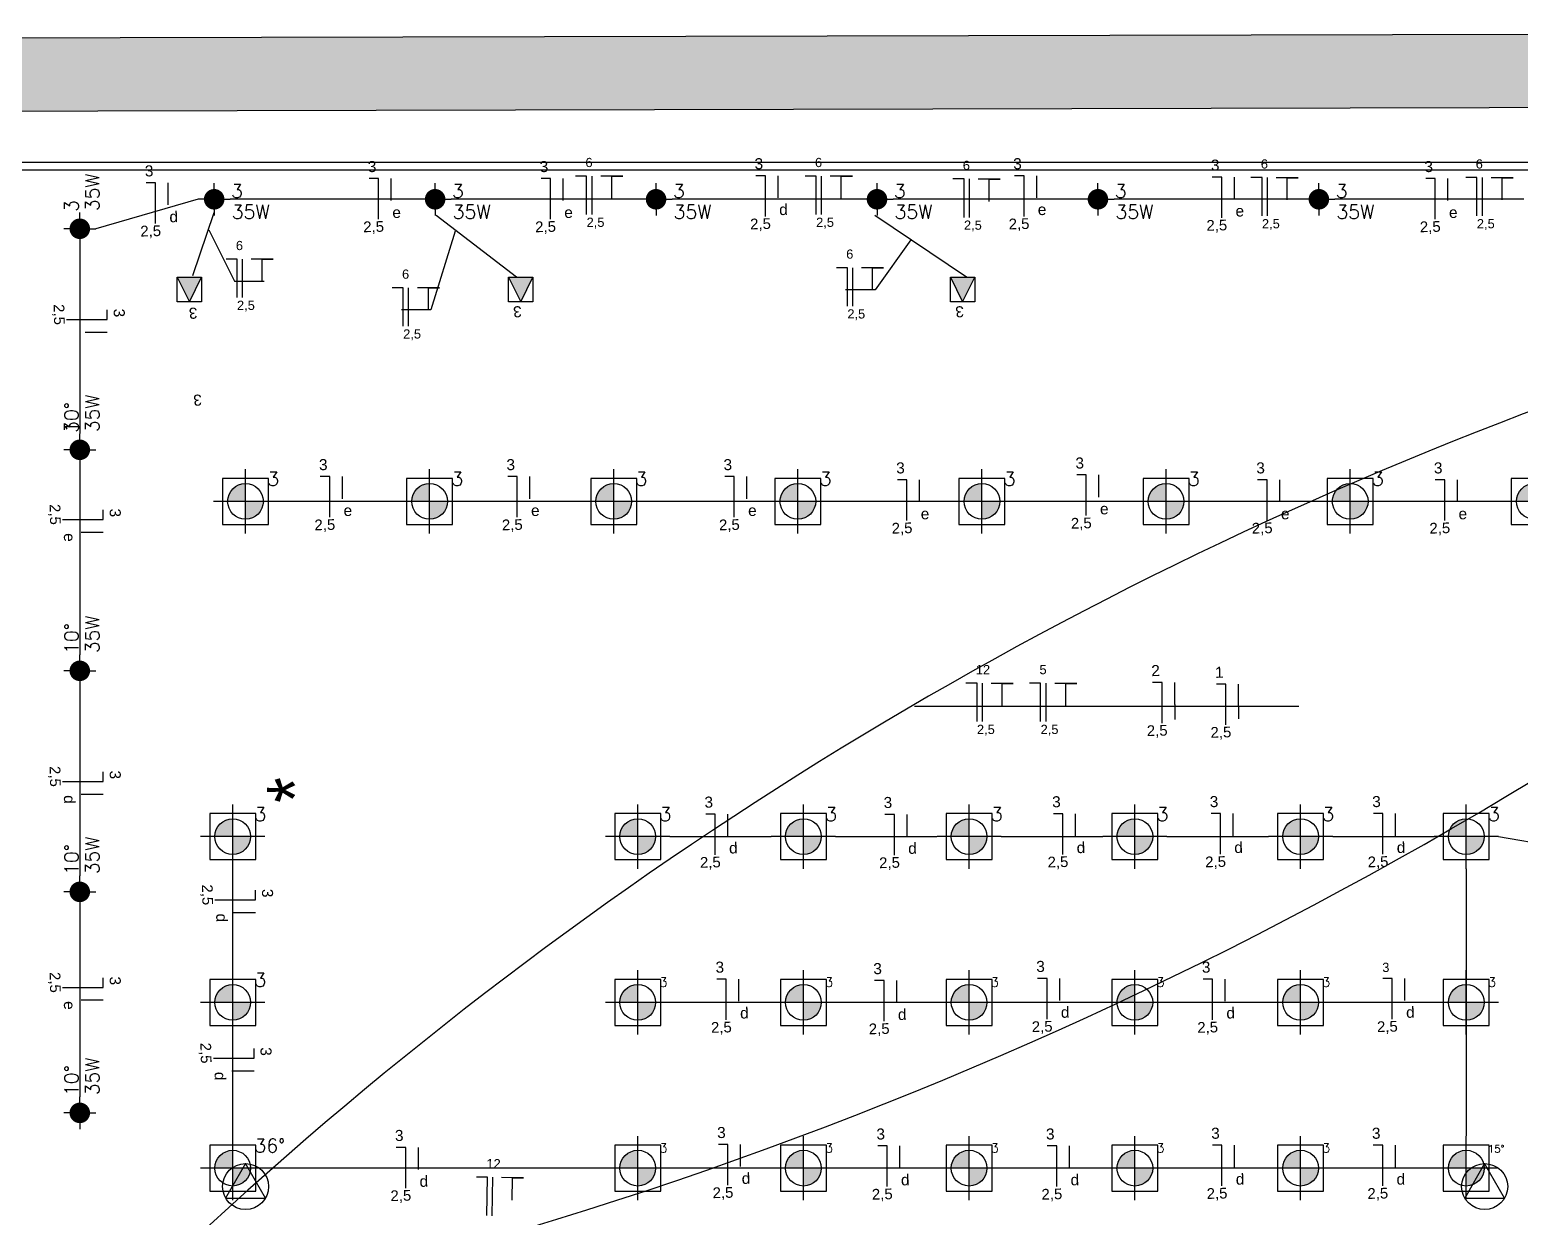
# Model space of a CAD drawing. Header units: millimetres. Extents: x 12202 to 16925, y 12031 to 14989.
# Drawn here: x 15401.4 to 15806.1, y 12274.4 to 12596.7 of the extents above; entities that cross this region are included whole.
import ezdxf
from ezdxf import colors
from ezdxf.entities.mleader import LeaderData, LeaderLine
from ezdxf.enums import TextEntityAlignment as Align
from ezdxf.math import Vec2, Vec3

# ---------------------------------------------------------------- set-up
doc = ezdxf.new("R2010")
doc.units = ezdxf.units.MM
doc.linetypes.add('HIDDEN', pattern=[9.525, 6.35, -3.175])
for name, color, linetype in [('ALVEN_M', 140, 'Continuous'), ('DIVIS_M', 3, 'Continuous'), ('Eletroduto 2', 174, 'Continuous'), ('Eletroduto 4', 10, 'Continuous'), ('Eletrodutos', 210, 'Continuous'), ('Fases', 7, 'Continuous'), ('LUMINARIA_TETO', 10, 'Continuous'), ('MOVEL_M', 42, 'Continuous'), ('TEXTO_CIRCUITO', 7, 'Continuous'), ('TOMADA', 10, 'Continuous')]:
    doc.layers.add(name, color=color, linetype=linetype)
doc.layers.get('MOVEL_M').off()
doc.styles.add('ARIAL', font='arial.ttf')
doc.styles.add('ROMANS', font='ROMANS.SHX', dxfattribs={"height": 1.5})
doc.styles.get("Standard").update_dxf_attribs({"font": 'arial.ttf', "height": 1})
doc.styles.add('Z_AUX1', font='romans.shx', dxfattribs={"width": 0.85, "height": 0.15})
doc.styles.add('Z_AUX50', font='romans.shx', dxfattribs={"width": 0.85, "height": 7.5})

# ---------------------------------------------------------------- blocks, each defined once
blk = doc.blocks.new('PE_FORÇA NO TETO')
blk.add_hatch(color=256).paths.add_polyline_path([(0.133, -0.133), (0, 0.133), (-0.133, -0.133)])
for p, q in [((-0.133, -0.133), (0, 0.133)), ((0, 0.133), (0.133, -0.133))]:
    blk.add_line(p, q)
at = {"color": 0}
blk.add_lwpolyline([(-0.133, -0.133), (0.133, -0.133), (0.133, 0.133), (-0.133, 0.133)], close=True, dxfattribs=at)
blk = doc.blocks.new('*U26')
for points in [[(150, 22.5), (0, 22.5)], [(0, -1.5), (0.75, -1.5), (0.75, 1.5), (0, 1.5)], [(150, -1.5), (149.25, -1.5), (149.25, 1.5), (150, 1.5)], [(0, -22.5), (150, -22.5)]]:
    blk.add_lwpolyline(points)
at = {"linetype": 'HIDDEN'}
blk.add_lwpolyline([(0.75, 1.5), (149.25, 1.5), (149.25, -1.5), (0.75, -1.5)], close=True, dxfattribs=at)
at = {"layer": 'TOMADA', "xscale": 25, "yscale": 25, "zscale": 25}
blk.add_blockref('PE_FORÇA NO TETO', (0, 0), dxfattribs=at)
blk = doc.blocks.new('*U28')
for points in [[(90, 22.5), (0, 22.5)], [(0, -1.5), (0.75, -1.5), (0.75, 1.5), (0, 1.5)], [(90, -1.5), (89.25, -1.5), (89.25, 1.5), (90, 1.5)], [(0, -22.5), (90, -22.5)]]:
    blk.add_lwpolyline(points)
at = {"linetype": 'HIDDEN'}
blk.add_lwpolyline([(0.75, 1.5), (89.25, 1.5), (89.25, -1.5), (0.75, -1.5)], close=True, dxfattribs=at)
at = {"layer": 'TOMADA', "xscale": 25, "yscale": 25, "zscale": 25}
blk.add_blockref('PE_FORÇA NO TETO', (0, 0), dxfattribs=at)
blk = doc.blocks.new('*U29')
at = {"linetype": 'HIDDEN'}
for p, q in [((-0.75, 1.5), (-21.75, 22.5)), ((-21.75, -22.5), (-0.75, -1.5))]:
    blk.add_line(p, q, dxfattribs=at)
for points in [[(120, 22.5), (-21.75, 22.5), (-21.75, -22.5), (120, -22.5)], [(120, -1.5), (119.25, -1.5), (119.25, 1.5), (120, 1.5)]]:
    blk.add_lwpolyline(points)
blk.add_lwpolyline([(-0.75, -1.5), (0.75, -1.5), (0.75, 1.5), (-0.75, 1.5)], close=True)
blk.add_lwpolyline([(0.75, 1.5), (119.25, 1.5), (119.25, -1.5), (0.75, -1.5)], close=True, dxfattribs=at)
at = {"layer": 'TOMADA', "xscale": 25, "yscale": 25, "zscale": 25}
blk.add_blockref('PE_FORÇA NO TETO', (0, 0), dxfattribs=at)
blk = doc.blocks.new('*U32')
for points in [[(120, 22.5), (0, 22.5)], [(0, -1.5), (0.75, -1.5), (0.75, 1.5), (0, 1.5)], [(120, -1.5), (119.25, -1.5), (119.25, 1.5), (120, 1.5)], [(0, -22.5), (120, -22.5)]]:
    blk.add_lwpolyline(points)
at = {"linetype": 'HIDDEN'}
blk.add_lwpolyline([(0.75, 1.5), (119.25, 1.5), (119.25, -1.5), (0.75, -1.5)], close=True, dxfattribs=at)
at = {"layer": 'TOMADA', "xscale": 25, "yscale": 25, "zscale": 25}
blk.add_blockref('PE_FORÇA NO TETO', (0, 0), dxfattribs=at)
blk = doc.blocks.new('PE_TOMADA PISO')
blk.add_lwpolyline([(0, 0.25), (-0.217, -0.125), (0.217, -0.125)], close=True)
blk.add_circle((0, 0), 0.25)
at = {"style": 'Z_AUX1', "width": 0.85}
blk.add_attdef('TIPO', text='', height=0.15, dxfattribs=at).set_placement((0, 0), align=Align.MIDDLE_CENTER)
blk = doc.blocks.new('mini-dicroica')
at = {"color": 0}
for q in [(0, 0.175), (-0.175, 0), (0, -0.175), (0.175, 0)]:
    blk.add_line((0, 0), q, dxfattribs=at)
at = {"color": 0, "const_width": 0.111}
blk.add_lwpolyline([(-0.056, 0, 1), (0.056, 0, 1)], format="xyb", close=True, dxfattribs=at)
at = {"color": 2, "style": 'ROMANS'}
for tag, p in [('GRAU', (0.184, -0.164)), ('POTENCIA', (0.19, -0.434))]:
    blk.add_attdef(tag, p, '', height=0.15, dxfattribs=at)
blk = doc.blocks.new('l-dicro-exn')
h = blk.add_hatch(color=0)
h.paths.add_polyline_path([(0, 0.194, 0.414214), (-0.194, 0), (0, 0)])
h.paths.add_polyline_path([(0.194, 0), (0, 0), (0, -0.194, 0.414214)])
at = {"color": 0}
for p, q in [((0, 0), (0, 0.349)), ((0, 0), (-0.349, 0)), ((0.349, 0), (0, 0)), ((0, -0.349), (0, 0))]:
    blk.add_line(p, q, dxfattribs=at)
blk.add_lwpolyline([(-0.25, -0.25), (0.25, -0.25), (0.25, 0.25), (-0.25, 0.25)], close=True, dxfattribs=at)
blk.add_circle((0, 0), 0.194, dxfattribs=at)
at = {"color": 0, "style": 'ROMANS'}
blk.add_attdef('EX?', (0.237, 0.169), '', height=0.15, dxfattribs=at)
blk = doc.blocks.new('_None')

msp = doc.modelspace()

# ---------------------------------------------------------------- hatches: boundary and pattern name
at = {"layer": 'ALVEN_M'}
h = msp.add_hatch(color=253, dxfattribs=at)
h.dxf.hatch_style = 1
h.paths.add_polyline_path([(15923.97, 12071.73), (15923.97, 12091.73), (16288.97, 12091.73), (16288.97, 12576.73), (15041.97, 12573.73), (15041.97, 12593.73), (16308.96, 12596.73), (16308.97, 12071.73)])
h.paths.add_polyline_path([(15123.97, 12071.73), (15123.97, 12091.73), (15873.97, 12091.73), (15873.97, 12071.73)], flags=17)
h.paths.add_polyline_path([(15041.97, 12071.73), (15041.97, 12091.73), (15073.97, 12091.73), (15073.97, 12071.73)], flags=17)

# ---------------------------------------------------------------- linework, layer by layer
msp.add_lwpolyline([(15923.97, 12071.73), (15923.97, 12091.73), (16288.97, 12091.73), (16288.97, 12576.73), (15041.97, 12573.73), (15041.97, 12593.73), (16308.97, 12596.73), (16308.97, 12071.73)], close=True, dxfattribs=at)
at = {"layer": 'DIVIS_M'}
msp.add_lwpolyline([(15041.97, 12558.73), (15902.97, 12558.73), (15902.97, 12560.73), (15043.97, 12560.73), (15041.97, 12558.73)], dxfattribs=at)
at = {"layer": 'Eletroduto 2', "ltscale": 10}
for p, q in [((15496.11, 12556.36), (15493.53, 12556.36)), ((15496.11, 12545.32), (15496.11, 12556.36)), ((15499.54, 12550.36), (15499.54, 12556.36)), ((15542.8, 12556.36), (15540.22, 12556.36)), ((15542.8, 12545.32), (15542.8, 12556.36)), ((15546.24, 12550.36), (15546.24, 12556.36)), ((15601.16, 12557.14), (15598.59, 12557.14)), ((15601.16, 12546.1), (15601.16, 12557.14)), ((15604.6, 12551.14), (15604.6, 12557.14)), ((15671.39, 12557.14), (15668.82, 12557.14)), ((15671.39, 12546.1), (15671.39, 12557.14)), ((15674.83, 12551.14), (15674.83, 12557.14)), ((15725.09, 12556.75), (15722.51, 12556.75)), ((15725.09, 12545.71), (15725.09, 12556.75)), ((15728.52, 12550.75), (15728.52, 12556.75)), ((15783.06, 12556.36), (15780.48, 12556.36)), ((15783.06, 12545.32), (15783.06, 12556.36)), ((15786.49, 12550.36), (15786.49, 12556.36)), ((15435.57, 12555.2), (15432.99, 12555.2)), ((15435.57, 12544.16), (15435.57, 12555.2)), ((15439, 12549.19), (15439, 12555.2)), ((15422.44, 12518.11), (15422.44, 12520.68)), ((15411.4, 12518.11), (15422.44, 12518.11)), ((15416.44, 12514.67), (15422.44, 12514.67)), ((15421.35, 12463.84), (15421.35, 12466.41)), ((15410.31, 12463.84), (15421.35, 12463.84)), ((15415.35, 12460.4), (15421.35, 12460.4)), ((15421.35, 12392.72), (15421.35, 12395.3)), ((15410.31, 12392.72), (15421.35, 12392.72)), ((15415.35, 12389.29), (15421.35, 12389.29)), ((15587.55, 12383.85), (15584.97, 12383.85)), ((15587.55, 12372.81), (15587.55, 12383.85)), ((15590.98, 12377.84), (15590.98, 12383.85)), ((15636.2, 12383.74), (15633.63, 12383.74)), ((15636.2, 12372.7), (15636.2, 12383.74)), ((15639.64, 12377.74), (15639.64, 12383.74)), ((15681.96, 12383.94), (15679.38, 12383.94)), ((15681.96, 12372.9), (15681.96, 12383.94)), ((15685.4, 12377.94), (15685.4, 12383.94)), ((15724.76, 12383.98), (15722.18, 12383.98)), ((15724.76, 12372.94), (15724.76, 12383.98)), ((15728.19, 12377.98), (15728.19, 12383.98)), ((15768.88, 12383.98), (15766.31, 12383.98)), ((15768.88, 12372.94), (15768.88, 12383.98)), ((15772.32, 12377.98), (15772.32, 12383.98)), ((15462.71, 12360.59), (15462.71, 12363.17)), ((15451.67, 12360.59), (15462.71, 12360.59)), ((15456.71, 12357.16), (15462.71, 12357.16)), ((15410.31, 12336.81), (15421.35, 12336.81)), ((15421.35, 12336.81), (15421.35, 12339.39)), ((15590.55, 12339.04), (15587.97, 12339.04)), ((15590.55, 12328), (15590.55, 12339.04)), ((15593.98, 12333.04), (15593.98, 12339.04)), ((15633.4, 12338.64), (15630.82, 12338.64)), ((15633.4, 12327.6), (15633.4, 12338.64)), ((15636.83, 12332.64), (15636.83, 12338.64)), ((15677.66, 12339.24), (15675.08, 12339.24)), ((15677.66, 12328.2), (15677.66, 12339.24)), ((15681.09, 12333.24), (15681.09, 12339.24)), ((15722.61, 12339.04), (15720.04, 12339.04)), ((15722.61, 12328), (15722.61, 12339.04)), ((15726.05, 12333.04), (15726.05, 12339.04)), ((15771.41, 12339.24), (15768.84, 12339.24)), ((15771.41, 12328.2), (15771.41, 12339.24)), ((15774.85, 12333.24), (15774.85, 12339.24)), ((15415.35, 12333.38), (15421.35, 12333.38)), ((15451.26, 12317.62), (15462.29, 12317.62)), ((15462.29, 12317.62), (15462.29, 12320.2)), ((15456.29, 12314.19), (15462.29, 12314.19)), ((15503.5, 12293.35), (15500.92, 12293.35)), ((15503.5, 12282.31), (15503.5, 12293.35)), ((15506.93, 12287.35), (15506.93, 12293.35)), ((15590.99, 12294.15), (15588.41, 12294.15)), ((15590.99, 12283.11), (15590.99, 12294.15)), ((15594.42, 12288.15), (15594.42, 12294.15)), ((15634.24, 12293.75), (15631.67, 12293.75)), ((15634.24, 12282.71), (15634.24, 12293.75)), ((15637.68, 12287.75), (15637.68, 12293.75)), ((15680.3, 12293.75), (15677.72, 12293.75)), ((15680.3, 12282.71), (15680.3, 12293.75)), ((15683.73, 12287.75), (15683.73, 12293.75)), ((15725.15, 12293.95), (15722.58, 12293.95)), ((15725.15, 12282.91), (15725.15, 12293.95)), ((15728.59, 12287.95), (15728.59, 12293.95)), ((15768.81, 12293.95), (15766.23, 12293.95)), ((15768.81, 12282.91), (15768.81, 12293.95)), ((15772.24, 12287.95), (15772.24, 12293.95))]:
    msp.add_line(p, q, dxfattribs=at)
at = {"layer": 'Eletroduto 2'}
msp.add_arc((16198.12, 11459.58), 1104.45, 89.17755, 135.16049, dxfattribs=at)
at = {"layer": 'Eletroduto 2', "ltscale": 3}
msp.add_arc((15198.63, 13397.88), 1176.04, 280.81735, 307.58689, dxfattribs=at)
at = {"layer": 'Eletroduto 4', "ltscale": 10}
for p, q in [((15445.65, 12530.02), (15451.49, 12547.12)), ((15533.58, 12529.63), (15511.79, 12546.34)), ((15655.75, 12529.63), (15630.85, 12546.34))]:
    msp.add_line(p, q, dxfattribs=at)
at = {"layer": 'Eletrodutos'}
for p, q in [((15447.09, 12550.73), (15419.34, 12542.73)), ((15507.09, 12550.73), (15455.84, 12550.73)), ((15567.09, 12550.73), (15515.84, 12550.73)), ((15627.09, 12550.73), (15575.84, 12550.73)), ((15687.09, 12550.73), (15635.84, 12550.73)), ((15747.09, 12550.73), (15695.84, 12550.73)), ((15807.09, 12550.73), (15755.84, 12550.73)), ((15414.97, 12538.36), (15414.97, 12487.11)), ((15414.97, 12478.36), (15414.97, 12427.11)), ((15501.24, 12468.73), (15468.7, 12468.73)), ((15551.24, 12468.73), (15518.7, 12468.73)), ((15601.24, 12468.73), (15568.7, 12468.73)), ((15651.24, 12468.73), (15618.7, 12468.73)), ((15701.24, 12468.73), (15668.7, 12468.73)), ((15751.24, 12468.73), (15718.7, 12468.73)), ((15801.24, 12468.73), (15768.7, 12468.73)), ((15414.97, 12418.36), (15414.97, 12367.11)), ((15575.22, 12377.73), (15602.76, 12377.73)), ((15620.22, 12377.73), (15647.76, 12377.73)), ((15665.22, 12377.73), (15692.76, 12377.73)), ((15710.22, 12377.73), (15737.76, 12377.73)), ((15755.22, 12377.73), (15782.76, 12377.73)), ((15800.22, 12377.73), (15890.59, 12362.23)), ((15456.49, 12341.46), (15456.49, 12369)), ((15791.49, 12369), (15791.49, 12327.88)), ((15414.97, 12358.36), (15414.97, 12307.11)), ((15602.76, 12332.73), (15575.22, 12332.73)), ((15647.76, 12332.73), (15616.34, 12332.73)), ((15692.76, 12332.73), (15665.22, 12332.73)), ((15737.76, 12332.73), (15710.22, 12332.73)), ((15782.76, 12332.73), (15755.22, 12332.73)), ((15791.49, 12327.88), (15791.49, 12296.46)), ((15456.49, 12296.46), (15456.49, 12324)), ((15557.76, 12287.73), (15463.74, 12287.73)), ((15602.76, 12287.73), (15575.22, 12287.73)), ((15647.76, 12287.73), (15620.22, 12287.73)), ((15692.76, 12287.73), (15665.22, 12287.73)), ((15737.76, 12287.73), (15710.22, 12287.73)), ((15782.76, 12287.73), (15755.22, 12287.73))]:
    msp.add_line(p, q, dxfattribs=at)
at = {"layer": 'Fases', "ltscale": 10}
for p, q in [((15552.61, 12557.02), (15549.61, 12557.02)), ((15552.61, 12546.61), (15552.61, 12557.02)), ((15554.08, 12546.61), (15554.08, 12557.02)), ((15559.45, 12556.98), (15556.45, 12556.98)), ((15559.45, 12550.93), (15559.45, 12556.98)), ((15559.45, 12556.98), (15562.45, 12556.98)), ((15562.45, 12556.98), (15559.45, 12556.98)), ((15614.94, 12557.02), (15611.94, 12557.02)), ((15614.94, 12546.61), (15614.94, 12557.02)), ((15616.41, 12546.61), (15616.41, 12557.02)), ((15621.78, 12556.98), (15618.78, 12556.98)), ((15621.78, 12550.93), (15621.78, 12556.98)), ((15621.78, 12556.98), (15624.78, 12556.98)), ((15624.78, 12556.98), (15621.78, 12556.98)), ((15655.1, 12556.25), (15652.1, 12556.25)), ((15655.1, 12545.83), (15655.1, 12556.25)), ((15656.56, 12545.83), (15656.56, 12556.25)), ((15661.94, 12556.21), (15658.94, 12556.21)), ((15661.94, 12550.15), (15661.94, 12556.21)), ((15661.94, 12556.21), (15664.94, 12556.21)), ((15664.94, 12556.21), (15661.94, 12556.21)), ((15736.03, 12556.64), (15733.03, 12556.64)), ((15736.03, 12546.22), (15736.03, 12556.64)), ((15737.49, 12546.22), (15737.49, 12556.64)), ((15742.87, 12556.59), (15739.87, 12556.59)), ((15742.87, 12550.54), (15742.87, 12556.59)), ((15742.87, 12556.59), (15745.87, 12556.59)), ((15745.87, 12556.59), (15742.87, 12556.59)), ((15794.39, 12556.64), (15791.39, 12556.64)), ((15794.39, 12546.22), (15794.39, 12556.64)), ((15795.86, 12546.22), (15795.86, 12556.64)), ((15801.23, 12556.59), (15798.23, 12556.59)), ((15801.23, 12550.54), (15801.23, 12556.59)), ((15801.23, 12556.59), (15804.23, 12556.59)), ((15804.23, 12556.59), (15801.23, 12556.59)), ((15457.68, 12534.49), (15454.68, 12534.49)), ((15457.68, 12524.07), (15457.68, 12534.49)), ((15459.14, 12524.07), (15459.14, 12534.49)), ((15464.51, 12534.45), (15461.51, 12534.45)), ((15464.51, 12528.39), (15464.51, 12534.45)), ((15464.51, 12534.45), (15467.51, 12534.45)), ((15467.51, 12534.45), (15464.51, 12534.45)), ((15623.43, 12532.16), (15620.43, 12532.16)), ((15623.43, 12521.74), (15623.43, 12532.16)), ((15624.89, 12521.74), (15624.89, 12532.16)), ((15630.26, 12532.12), (15627.26, 12532.12)), ((15630.26, 12526.06), (15630.26, 12532.12)), ((15630.26, 12532.12), (15633.26, 12532.12)), ((15633.26, 12532.12), (15630.26, 12532.12)), ((15502.81, 12526.72), (15499.81, 12526.72)), ((15502.81, 12516.3), (15502.81, 12526.72)), ((15504.28, 12516.3), (15504.28, 12526.72)), ((15509.65, 12526.68), (15506.65, 12526.68)), ((15509.65, 12520.62), (15509.65, 12526.68)), ((15509.65, 12526.68), (15512.65, 12526.68)), ((15512.65, 12526.68), (15509.65, 12526.68)), ((15482.86, 12475.45), (15480.29, 12475.45)), ((15482.86, 12464.41), (15482.86, 12475.45)), ((15486.3, 12469.45), (15486.3, 12475.45)), ((15533.77, 12475.45), (15531.2, 12475.45)), ((15533.77, 12464.41), (15533.77, 12475.45)), ((15537.21, 12469.45), (15537.21, 12475.45)), ((15592.72, 12475.45), (15590.15, 12475.45)), ((15592.72, 12464.41), (15592.72, 12475.45)), ((15596.16, 12469.45), (15596.16, 12475.45)), ((15639.61, 12474.56), (15637.04, 12474.56)), ((15639.61, 12463.52), (15639.61, 12474.56)), ((15643.05, 12468.56), (15643.05, 12474.56)), ((15688.29, 12475.9), (15685.72, 12475.9)), ((15688.29, 12464.86), (15688.29, 12475.9)), ((15691.73, 12469.89), (15691.73, 12475.9)), ((15737.42, 12474.56), (15734.84, 12474.56)), ((15737.42, 12463.52), (15737.42, 12474.56)), ((15740.85, 12468.56), (15740.85, 12474.56)), ((15785.65, 12474.56), (15783.07, 12474.56)), ((15785.65, 12463.52), (15785.65, 12474.56)), ((15789.08, 12468.56), (15789.08, 12474.56)), ((15658.63, 12419.37), (15655.63, 12419.37)), ((15658.63, 12408.95), (15658.63, 12419.37)), ((15660.09, 12408.95), (15660.09, 12419.37)), ((15665.46, 12419.32), (15662.46, 12419.32)), ((15665.46, 12413.27), (15665.46, 12419.32)), ((15665.46, 12419.32), (15668.46, 12419.32)), ((15668.46, 12419.32), (15665.46, 12419.32)), ((15675.91, 12419.37), (15672.91, 12419.37)), ((15675.91, 12408.95), (15675.91, 12419.37)), ((15677.38, 12408.95), (15677.38, 12419.37)), ((15682.75, 12419.32), (15679.75, 12419.32)), ((15682.75, 12413.27), (15682.75, 12419.32)), ((15682.75, 12419.32), (15685.75, 12419.32)), ((15685.75, 12419.32), (15682.75, 12419.32)), ((15708.9, 12419.6), (15706.32, 12419.6)), ((15708.9, 12408.56), (15708.9, 12419.6)), ((15712.33, 12413.59), (15712.33, 12419.6)), ((15726.2, 12419.14), (15723.63, 12419.14)), ((15726.2, 12408.1), (15726.2, 12419.14)), ((15729.64, 12413.13), (15729.64, 12419.14)), ((15525.67, 12285.27), (15522.67, 12285.32)), ((15525.51, 12274.85), (15525.67, 12285.27)), ((15526.97, 12274.83), (15527.13, 12285.25)), ((15532.5, 12285.12), (15529.5, 12285.17)), ((15532.41, 12279.07), (15532.5, 12285.12)), ((15532.5, 12285.12), (15535.5, 12285.08)), ((15535.5, 12285.08), (15532.5, 12285.12))]:
    msp.add_line(p, q, dxfattribs=at)
at = {"layer": 'Fases', "ltscale": 3}
for p, q in [((15712.33, 12413.59), (15712.33, 12409.5)), ((15729.64, 12413.13), (15729.64, 12409.71))]:
    msp.add_line(p, q, dxfattribs=at)

# ---------------------------------------------------------------- block references
at = {"layer": 'LUMINARIA_TETO', "color": 214}
ref = msp.add_blockref('mini-dicroica', (15414.97, 12542.73), dxfattribs=dict(at, xscale=25, yscale=25, zscale=25, rotation=90.00000000000004))
ref.add_attrib('GRAU', '3', (15414.61, 12547.32), dxfattribs={"layer": '0', "color": 2, "height": 3.75, "rotation": 90, "style": 'ROMANS'})
ref.add_attrib('POTENCIA', '35W', (15420.27, 12547.49), dxfattribs={"layer": '0', "color": 2, "height": 3.75, "rotation": 90, "style": 'ROMANS'})
ref = msp.add_blockref('mini-dicroica', (15451.47, 12550.73), dxfattribs=dict(at, xscale=25, yscale=25, zscale=25))
ref.add_attrib('GRAU', '3', (15456.06, 12551.09), dxfattribs={"layer": '0', "color": 2, "height": 3.75, "style": 'ROMANS'})
ref.add_attrib('POTENCIA', '35W', (15456.23, 12545.44), dxfattribs={"layer": '0', "color": 2, "height": 3.75, "style": 'ROMANS'})
ref = msp.add_blockref('mini-dicroica', (15511.47, 12550.73), dxfattribs=dict(at, xscale=25, yscale=25, zscale=25))
ref.add_attrib('GRAU', '3', (15516.06, 12551.09), dxfattribs={"layer": '0', "color": 2, "height": 3.75, "style": 'ROMANS'})
ref.add_attrib('POTENCIA', '35W', (15516.23, 12545.44), dxfattribs={"layer": '0', "color": 2, "height": 3.75, "style": 'ROMANS'})
ref = msp.add_blockref('mini-dicroica', (15571.47, 12550.73), dxfattribs=dict(at, xscale=25, yscale=25, zscale=25))
ref.add_attrib('GRAU', '3', (15576.06, 12551.09), dxfattribs={"layer": '0', "color": 2, "height": 3.75, "style": 'ROMANS'})
ref.add_attrib('POTENCIA', '35W', (15576.23, 12545.44), dxfattribs={"layer": '0', "color": 2, "height": 3.75, "style": 'ROMANS'})
ref = msp.add_blockref('mini-dicroica', (15631.47, 12550.73), dxfattribs=dict(at, xscale=25, yscale=25, zscale=25))
ref.add_attrib('GRAU', '3', (15636.06, 12551.09), dxfattribs={"layer": '0', "color": 2, "height": 3.75, "style": 'ROMANS'})
ref.add_attrib('POTENCIA', '35W', (15636.23, 12545.44), dxfattribs={"layer": '0', "color": 2, "height": 3.75, "style": 'ROMANS'})
ref = msp.add_blockref('mini-dicroica', (15691.47, 12550.73), dxfattribs=dict(at, xscale=25, yscale=25, zscale=25))
ref.add_attrib('GRAU', '3', (15696.06, 12551.09), dxfattribs={"layer": '0', "color": 2, "height": 3.75, "style": 'ROMANS'})
ref.add_attrib('POTENCIA', '35W', (15696.23, 12545.44), dxfattribs={"layer": '0', "color": 2, "height": 3.75, "style": 'ROMANS'})
ref = msp.add_blockref('mini-dicroica', (15751.47, 12550.73), dxfattribs=dict(at, xscale=25, yscale=25, zscale=25))
ref.add_attrib('GRAU', '3', (15756.06, 12551.09), dxfattribs={"layer": '0', "color": 2, "height": 3.75, "style": 'ROMANS'})
ref.add_attrib('POTENCIA', '35W', (15756.23, 12545.44), dxfattribs={"layer": '0', "color": 2, "height": 3.75, "style": 'ROMANS'})
ref = msp.add_blockref('mini-dicroica', (15414.97, 12482.73), dxfattribs=dict(at, xscale=25, yscale=25, zscale=25, rotation=90.00000000000004))
ref.add_attrib('GRAU', '10°', (15414.61, 12487.32), dxfattribs={"layer": '0', "color": 2, "height": 3.75, "rotation": 90, "style": 'ROMANS'})
ref.add_attrib('POTENCIA', '35W', (15420.27, 12487.49), dxfattribs={"layer": '0', "color": 2, "height": 3.75, "rotation": 90, "style": 'ROMANS'})
ref = msp.add_blockref('mini-dicroica', (15414.97, 12482.73), dxfattribs=dict(at, xscale=25, yscale=25, zscale=25, rotation=90.00000000000004))
ref.add_attrib('GRAU', '3', (15414.61, 12487.32), dxfattribs={"layer": '0', "color": 2, "height": 3.75, "rotation": 90, "style": 'ROMANS'})
ref.add_attrib('POTENCIA', '35W', (15420.27, 12487.49), dxfattribs={"layer": '0', "color": 2, "height": 3.75, "rotation": 90, "style": 'ROMANS'})
at = {"layer": 'LUMINARIA_TETO', "color": 150}
ref = msp.add_blockref('l-dicro-exn', (15459.97, 12468.73), dxfattribs=dict(at, xscale=25, yscale=25, zscale=25))
ref.add_attrib('EX?', '3', (15465.89, 12472.96), dxfattribs={"layer": '0', "color": 2, "height": 3.75, "style": 'ROMANS'})
at = {"layer": 'LUMINARIA_TETO', "color": 82}
ref = msp.add_blockref('l-dicro-exn', (15509.97, 12468.73), dxfattribs=dict(at, xscale=25, yscale=25, zscale=25))
ref.add_attrib('EX?', '3', (15515.89, 12472.96), dxfattribs={"layer": '0', "color": 2, "height": 3.75, "style": 'ROMANS'})
at = {"layer": 'LUMINARIA_TETO', "color": 150}
ref = msp.add_blockref('l-dicro-exn', (15559.97, 12468.73), dxfattribs=dict(at, xscale=25, yscale=25, zscale=25))
ref.add_attrib('EX?', '3', (15565.89, 12472.96), dxfattribs={"layer": '0', "color": 2, "height": 3.75, "style": 'ROMANS'})
at = {"layer": 'LUMINARIA_TETO', "color": 82}
ref = msp.add_blockref('l-dicro-exn', (15609.97, 12468.73), dxfattribs=dict(at, xscale=25, yscale=25, zscale=25))
ref.add_attrib('EX?', '3', (15615.89, 12472.96), dxfattribs={"layer": '0', "color": 2, "height": 3.75, "style": 'ROMANS'})
at = {"layer": 'LUMINARIA_TETO', "color": 150}
ref = msp.add_blockref('l-dicro-exn', (15659.97, 12468.73), dxfattribs=dict(at, xscale=25, yscale=25, zscale=25))
ref.add_attrib('EX?', '3', (15665.89, 12472.96), dxfattribs={"layer": '0', "color": 2, "height": 3.75, "style": 'ROMANS'})
at = {"layer": 'LUMINARIA_TETO', "color": 82}
ref = msp.add_blockref('l-dicro-exn', (15709.97, 12468.73), dxfattribs=dict(at, xscale=25, yscale=25, zscale=25))
ref.add_attrib('EX?', '3', (15715.89, 12472.96), dxfattribs={"layer": '0', "color": 2, "height": 3.75, "style": 'ROMANS'})
at = {"layer": 'LUMINARIA_TETO', "color": 150}
ref = msp.add_blockref('l-dicro-exn', (15759.97, 12468.73), dxfattribs=dict(at, xscale=25, yscale=25, zscale=25))
ref.add_attrib('EX?', '3', (15765.89, 12472.96), dxfattribs={"layer": '0', "color": 2, "height": 3.75, "style": 'ROMANS'})
at = {"layer": 'LUMINARIA_TETO', "color": 82}
ref = msp.add_blockref('l-dicro-exn', (15809.97, 12468.73), dxfattribs=dict(at, xscale=25, yscale=25, zscale=25))
ref.add_attrib('EX?', '3', (15815.89, 12472.96), dxfattribs={"layer": '0', "color": 2, "height": 3.75, "style": 'ROMANS'})
at = {"layer": 'LUMINARIA_TETO', "color": 214}
ref = msp.add_blockref('mini-dicroica', (15414.97, 12422.73), dxfattribs=dict(at, xscale=25, yscale=25, zscale=25, rotation=90.00000000000004))
ref.add_attrib('GRAU', '10°', (15414.61, 12427.32), dxfattribs={"layer": '0', "color": 2, "height": 3.75, "rotation": 90, "style": 'ROMANS'})
ref.add_attrib('POTENCIA', '35W', (15420.27, 12427.49), dxfattribs={"layer": '0', "color": 2, "height": 3.75, "rotation": 90, "style": 'ROMANS'})
at = {"layer": 'LUMINARIA_TETO', "color": 150}
ref = msp.add_blockref('l-dicro-exn', (15456.49, 12377.73), dxfattribs=dict(at, xscale=25, yscale=25, zscale=25))
ref.add_attrib('EX?', '3', (15462.41, 12381.96), dxfattribs={"layer": '0', "color": 2, "height": 3.75, "style": 'ROMANS'})
ref = msp.add_blockref('l-dicro-exn', (15566.49, 12377.73), dxfattribs=dict(at, xscale=25, yscale=25, zscale=25))
ref.add_attrib('EX?', '3', (15572.41, 12381.96), dxfattribs={"layer": '0', "color": 2, "height": 3.75, "style": 'ROMANS'})
at = {"layer": 'LUMINARIA_TETO', "color": 82}
ref = msp.add_blockref('l-dicro-exn', (15611.49, 12377.73), dxfattribs=dict(at, xscale=25, yscale=25, zscale=25))
ref.add_attrib('EX?', '3', (15617.41, 12381.96), dxfattribs={"layer": '0', "color": 2, "height": 3.75, "style": 'ROMANS'})
at = {"layer": 'LUMINARIA_TETO', "color": 150}
ref = msp.add_blockref('l-dicro-exn', (15656.49, 12377.73), dxfattribs=dict(at, xscale=25, yscale=25, zscale=25))
ref.add_attrib('EX?', '3', (15662.41, 12381.96), dxfattribs={"layer": '0', "color": 2, "height": 3.75, "style": 'ROMANS'})
at = {"layer": 'LUMINARIA_TETO', "color": 82}
ref = msp.add_blockref('l-dicro-exn', (15701.49, 12377.73), dxfattribs=dict(at, xscale=25, yscale=25, zscale=25))
ref.add_attrib('EX?', '3', (15707.41, 12381.96), dxfattribs={"layer": '0', "color": 2, "height": 3.75, "style": 'ROMANS'})
at = {"layer": 'LUMINARIA_TETO', "color": 150}
ref = msp.add_blockref('l-dicro-exn', (15746.49, 12377.73), dxfattribs=dict(at, xscale=25, yscale=25, zscale=25))
ref.add_attrib('EX?', '3', (15752.41, 12381.96), dxfattribs={"layer": '0', "color": 2, "height": 3.75, "style": 'ROMANS'})
at = {"layer": 'LUMINARIA_TETO', "color": 82}
ref = msp.add_blockref('l-dicro-exn', (15791.49, 12377.73), dxfattribs=dict(at, xscale=25, yscale=25, zscale=25))
ref.add_attrib('EX?', '3', (15797.41, 12381.96), dxfattribs={"layer": '0', "color": 2, "height": 3.75, "style": 'ROMANS'})
at = {"layer": 'LUMINARIA_TETO', "color": 214}
ref = msp.add_blockref('mini-dicroica', (15414.97, 12362.73), dxfattribs=dict(at, xscale=25, yscale=25, zscale=25, rotation=90.00000000000004))
ref.add_attrib('GRAU', '10°', (15414.61, 12367.32), dxfattribs={"layer": '0', "color": 2, "height": 3.75, "rotation": 90, "style": 'ROMANS'})
ref.add_attrib('POTENCIA', '35W', (15420.27, 12367.49), dxfattribs={"layer": '0', "color": 2, "height": 3.75, "rotation": 90, "style": 'ROMANS'})
ref = msp.add_blockref('mini-dicroica', (15414.97, 12362.73), dxfattribs=dict(at, xscale=25, yscale=25, zscale=25, rotation=90.00000000000004))
ref.add_attrib('GRAU', '10°', (15414.61, 12367.32), dxfattribs={"layer": '0', "color": 2, "height": 3.75, "rotation": 90, "style": 'ROMANS'})
ref.add_attrib('POTENCIA', '35W', (15420.27, 12367.49), dxfattribs={"layer": '0', "color": 2, "height": 3.75, "rotation": 90, "style": 'ROMANS'})
at = {"layer": 'LUMINARIA_TETO', "color": 82}
ref = msp.add_blockref('l-dicro-exn', (15456.49, 12332.73), dxfattribs=dict(at, xscale=25, yscale=25, zscale=25))
ref.add_attrib('EX?', '3', (15462.41, 12336.96), dxfattribs={"layer": '0', "color": 2, "height": 3.75, "style": 'ROMANS'})
ref = msp.add_blockref('l-dicro-exn', (15566.49, 12332.73), dxfattribs=dict(at, xscale=25, yscale=25, zscale=25))
ref.add_attrib('EX?', '3', (15572.41, 12336.96), dxfattribs={"layer": '0', "color": 2, "height": 2.5, "style": 'ROMANS'})
at = {"layer": 'LUMINARIA_TETO', "color": 150}
ref = msp.add_blockref('l-dicro-exn', (15611.49, 12332.73), dxfattribs=dict(at, xscale=25, yscale=25, zscale=25))
ref.add_attrib('EX?', '3', (15617.41, 12336.96), dxfattribs={"layer": '0', "color": 2, "height": 2.5, "style": 'ROMANS'})
at = {"layer": 'LUMINARIA_TETO', "color": 82}
ref = msp.add_blockref('l-dicro-exn', (15656.49, 12332.73), dxfattribs=dict(at, xscale=25, yscale=25, zscale=25))
ref.add_attrib('EX?', '3', (15662.41, 12336.96), dxfattribs={"layer": '0', "color": 2, "height": 2.5, "style": 'ROMANS'})
at = {"layer": 'LUMINARIA_TETO', "color": 150}
ref = msp.add_blockref('l-dicro-exn', (15701.49, 12332.73), dxfattribs=dict(at, xscale=25, yscale=25, zscale=25))
ref.add_attrib('EX?', '3', (15707.41, 12336.96), dxfattribs={"layer": '0', "color": 2, "height": 2.5, "style": 'ROMANS'})
at = {"layer": 'LUMINARIA_TETO', "color": 82}
ref = msp.add_blockref('l-dicro-exn', (15746.49, 12332.73), dxfattribs=dict(at, xscale=25, yscale=25, zscale=25))
ref.add_attrib('EX?', '3', (15752.41, 12336.96), dxfattribs={"layer": '0', "color": 2, "height": 2.5, "style": 'ROMANS'})
at = {"layer": 'LUMINARIA_TETO', "color": 150}
ref = msp.add_blockref('l-dicro-exn', (15791.49, 12332.73), dxfattribs=dict(at, xscale=25, yscale=25, zscale=25))
ref.add_attrib('EX?', '3', (15797.41, 12336.96), dxfattribs={"layer": '0', "color": 2, "height": 2.5, "style": 'ROMANS'})
at = {"layer": 'LUMINARIA_TETO', "color": 214}
ref = msp.add_blockref('mini-dicroica', (15414.97, 12302.73), dxfattribs=dict(at, xscale=25, yscale=25, zscale=25, rotation=90.00000000000004))
ref.add_attrib('GRAU', '10°', (15414.61, 12307.32), dxfattribs={"layer": '0', "color": 2, "height": 3.75, "rotation": 90, "style": 'ROMANS'})
ref.add_attrib('POTENCIA', '35W', (15420.27, 12307.49), dxfattribs={"layer": '0', "color": 2, "height": 3.75, "rotation": 90, "style": 'ROMANS'})
ref = msp.add_blockref('mini-dicroica', (15414.97, 12302.73), dxfattribs=dict(at, xscale=25, yscale=25, zscale=25, rotation=90.00000000000004))
ref.add_attrib('GRAU', '10°', (15414.61, 12307.32), dxfattribs={"layer": '0', "color": 2, "height": 3.75, "rotation": 90, "style": 'ROMANS'})
ref.add_attrib('POTENCIA', '35W', (15420.27, 12307.49), dxfattribs={"layer": '0', "color": 2, "height": 3.75, "rotation": 90, "style": 'ROMANS'})
at = {"layer": 'LUMINARIA_TETO', "color": 150}
ref = msp.add_blockref('l-dicro-exn', (15456.49, 12287.73), dxfattribs=dict(at, xscale=25, yscale=25, zscale=25))
ref.add_attrib('EX?', '36°', (15462.41, 12291.96), dxfattribs={"layer": '0', "color": 2, "height": 3.75, "style": 'ROMANS'})
ref = msp.add_blockref('l-dicro-exn', (15566.49, 12287.73), dxfattribs=dict(at, xscale=25, yscale=25, zscale=25))
ref.add_attrib('EX?', '3', (15572.41, 12291.96), dxfattribs={"layer": '0', "color": 2, "height": 2.5, "style": 'ROMANS'})
at = {"layer": 'LUMINARIA_TETO', "color": 82}
ref = msp.add_blockref('l-dicro-exn', (15611.49, 12287.73), dxfattribs=dict(at, xscale=25, yscale=25, zscale=25))
ref.add_attrib('EX?', '3', (15617.41, 12291.96), dxfattribs={"layer": '0', "color": 2, "height": 2.5, "style": 'ROMANS'})
at = {"layer": 'LUMINARIA_TETO', "color": 150}
ref = msp.add_blockref('l-dicro-exn', (15656.49, 12287.73), dxfattribs=dict(at, xscale=25, yscale=25, zscale=25))
ref.add_attrib('EX?', '3', (15662.41, 12291.96), dxfattribs={"layer": '0', "color": 2, "height": 2.5, "style": 'ROMANS'})
at = {"layer": 'LUMINARIA_TETO', "color": 82}
ref = msp.add_blockref('l-dicro-exn', (15701.49, 12287.73), dxfattribs=dict(at, xscale=25, yscale=25, zscale=25))
ref.add_attrib('EX?', '3', (15707.41, 12291.96), dxfattribs={"layer": '0', "color": 2, "height": 2.5, "style": 'ROMANS'})
at = {"layer": 'LUMINARIA_TETO', "color": 150}
ref = msp.add_blockref('l-dicro-exn', (15746.49, 12287.73), dxfattribs=dict(at, xscale=25, yscale=25, zscale=25))
ref.add_attrib('EX?', '3', (15752.41, 12291.96), dxfattribs={"layer": '0', "color": 2, "height": 2.5, "style": 'ROMANS'})
at = {"layer": 'LUMINARIA_TETO', "color": 82}
ref = msp.add_blockref('l-dicro-exn', (15791.49, 12287.73), dxfattribs=dict(at, xscale=25, yscale=25, zscale=25))
ref.add_attrib('EX?', '15°', (15797.41, 12291.96), dxfattribs={"layer": '0', "color": 2, "height": 2, "style": 'ROMANS'})
at = {"layer": 'MOVEL_M', "xscale": -1, "rotation": 180}
for name, p in [('*U26', (15294.72, 12526.23)), ('*U28', (15444.72, 12526.23)), ('*U32', (15534.72, 12526.23)), ('*U28', (15654.72, 12526.23))]:
    msp.add_blockref(name, p, dxfattribs=at)
at = {"layer": 'MOVEL_M', "rotation": 180}
msp.add_blockref('*U29', (15864.72, 12526.23), dxfattribs=at)
at = {"layer": 'TOMADA', "xscale": 25, "yscale": 25, "zscale": 25}
for p in [(15459.99, 12282.73), (15796.49, 12282.73)]:
    msp.add_blockref('PE_TOMADA PISO', p, dxfattribs=at)

# ---------------------------------------------------------------- texts
at = {"layer": 'Fases', "attachment_point": 8, "line_spacing_factor": 0.798, "style": 'ARIAL'}
for s, insert, char_height, width, rotation in [('3', (15481.13, 12477.16), 3, 5.6713, 1.4949), ('3', (15532.04, 12477.16), 3, 5.6713, 1.4949), ('3', (15590.99, 12477.16), 3, 5.6713, 1.4949), ('3', (15637.88, 12476.27), 3, 5.6713, 1.4949), ('3', (15686.56, 12477.6), 3, 5.6713, 1.4949), ('3', (15735.68, 12476.27), 3, 5.6713, 1.4949), ('3', (15783.91, 12476.27), 3, 5.6713, 1.4949), ('e', (15487.8, 12464.72), 3, 17.3622, 1.5183), ('e', (15538.71, 12464.72), 3, 17.3622, 1.5183), ('e', (15597.66, 12464.72), 3, 17.3622, 1.5183), ('e', (15644.55, 12463.83), 3, 17.3622, 1.5183), ('e', (15693.23, 12465.16), 3, 17.3622, 1.5183), ('e', (15742.36, 12463.83), 3, 17.3622, 1.5183), ('e', (15790.59, 12463.83), 3, 17.3622, 1.5183), ('2,5', (15481.57, 12460.4), 2.908, 21.052, 1.4949), ('2,5', (15532.48, 12460.4), 2.908, 21.052, 1.4949), ('2,5', (15591.43, 12460.4), 2.908, 21.052, 1.4949), ('2,5', (15638.33, 12459.5), 2.908, 21.052, 1.4949), ('2,5', (15687, 12460.84), 2.908, 21.052, 1.4949), ('2,5', (15736.13, 12459.5), 2.908, 21.052, 1.4949), ('2,5', (15784.36, 12459.5), 2.908, 21.052, 1.4949), ('2', (15707.16, 12421.3), 3, 5.6713, 1.4949), ('1', (15724.47, 12420.84), 3, 5.6713, 1.4949), ('2,5', (15707.61, 12404.54), 2.908, 21.052, 1.4949), ('2,5', (15724.91, 12404.08), 2.908, 21.052, 1.4949)]:
    msp.add_mtext(s, dxfattribs=dict(at, insert=insert, char_height=char_height, width=width, rotation=rotation))
at = {"layer": 'Fases', "ltscale": 10}
for tag, p in [('6', (15552.29, 12559.47)), ('6', (15614.62, 12559.47)), ('6', (15654.77, 12558.69)), ('6', (15735.7, 12559.08)), ('6', (15794.06, 12559.08)), ('2,5', (15552.6, 12543.24)), ('2,5', (15614.93, 12543.24)), ('2,5', (15655.08, 12542.46)), ('2,5', (15736.01, 12542.85)), ('2,5', (15794.37, 12542.85)), ('6', (15457.35, 12536.93)), ('6', (15623.1, 12534.6)), ('6', (15502.48, 12529.16)), ('2,5', (15457.66, 12520.7)), ('2,5', (15623.41, 12518.37)), ('2,5', (15502.79, 12512.93)), ('12', (15658.3, 12421.81)), ('5', (15675.59, 12421.81)), ('2,5', (15658.61, 12405.58)), ('2,5', (15675.9, 12405.58))]:
    msp.add_attdef(tag, p, '', height=2.5, dxfattribs=at)
msp.add_attdef('12', (15525.38, 12287.72), '', height=2.5, rotation=359.1112, dxfattribs=at)
at = {"layer": 'LUMINARIA_TETO', "color": 10, "insert": (15480.84, 12393.84), "char_height": 15, "attachment_point": 9, "rotation": 90, "style": 'Z_AUX50'}
msp.add_mtext('{\\fArial|b0|i0|c0|p34;*}', dxfattribs=at)
at = {"layer": 'TEXTO_CIRCUITO', "attachment_point": 8, "line_spacing_factor": 0.798, "style": 'ARIAL'}
for s, insert, char_height, width, rotation in [('3', (15433.83, 12556.9), 3, 5.6713, 1.4949), ('3', (15494.38, 12558.07), 3, 5.6713, 1.4949), ('3', (15541.07, 12558.07), 3, 5.6713, 1.4949), ('3', (15599.43, 12558.85), 3, 5.6713, 1.4949), ('3', (15669.66, 12558.85), 3, 5.6713, 1.4949), ('3', (15723.35, 12558.46), 3, 5.6713, 1.4949), ('3', (15781.33, 12558.07), 3, 5.6713, 1.4949), ('d', (15440.51, 12544.46), 3, 17.3622, 1.5183), ('e', (15501.05, 12545.63), 3, 17.3622, 1.5183), ('e', (15547.74, 12545.63), 3, 17.3622, 1.5183), ('d', (15606.1, 12546.41), 3, 17.3622, 1.5183), ('e', (15676.33, 12546.41), 3, 17.3622, 1.5183), ('e', (15730.03, 12546.02), 3, 17.3622, 1.5183), ('e', (15788, 12545.63), 3, 17.3622, 1.5183), ('2,5', (15434.28, 12540.14), 2.908, 21.052, 1.4949), ('2,5', (15494.82, 12541.31), 2.908, 21.052, 1.4949), ('2,5', (15541.51, 12541.31), 2.908, 21.052, 1.4949), ('2,5', (15599.88, 12542.08), 2.908, 21.052, 1.4949), ('2,5', (15670.1, 12542.08), 2.908, 21.052, 1.4949), ('2,5', (15723.8, 12541.7), 2.908, 21.052, 1.4949), ('2,5', (15781.77, 12541.31), 2.908, 21.052, 1.4949), ('2,5', (15407.39, 12519.4), 2.908, 21.052, 271.4949), ('3', (15424.15, 12519.84), 3, 5.6713, 271.4949), ('2,5', (15406.3, 12465.13), 2.908, 21.052, 271.4949), ('3', (15423.06, 12465.57), 3, 5.6713, 271.4949), ('e', (15410.62, 12458.9), 3, 17.3622, 271.5183), ('2,5', (15406.3, 12394.01), 2.908, 21.052, 271.4949), ('3', (15423.06, 12394.46), 3, 5.6713, 271.4949), ('d', (15410.62, 12387.78), 3, 17.3622, 271.5183), ('3', (15585.81, 12385.55), 3, 5.6713, 1.4949), ('3', (15634.47, 12385.45), 3, 5.6713, 1.4949), ('3', (15680.23, 12385.65), 3, 5.6713, 1.4949), ('3', (15723.03, 12385.69), 3, 5.6713, 1.4949), ('3', (15767.15, 12385.69), 3, 5.6713, 1.4949), ('d', (15592.49, 12373.11), 3, 17.3622, 1.5183), ('d', (15641.14, 12373.01), 3, 17.3622, 1.5183), ('d', (15686.9, 12373.21), 3, 17.3622, 1.5183), ('d', (15729.7, 12373.25), 3, 17.3622, 1.5183), ('d', (15773.82, 12373.25), 3, 17.3622, 1.5183), ('2,5', (15586.26, 12368.79), 2.908, 21.052, 1.4949), ('2,5', (15634.92, 12368.68), 2.908, 21.052, 1.4949), ('2,5', (15680.67, 12368.88), 2.908, 21.052, 1.4949), ('2,5', (15723.47, 12368.92), 2.908, 21.052, 1.4949), ('2,5', (15767.59, 12368.92), 2.908, 21.052, 1.4949), ('2,5', (15447.66, 12361.88), 2.908, 21.052, 271.4949), ('3', (15464.42, 12362.33), 3, 5.6713, 271.4949), ('d', (15451.98, 12355.65), 3, 17.3622, 271.5183), ('2,5', (15406.3, 12338.1), 2.908, 21.052, 271.4949), ('3', (15588.81, 12340.75), 3, 5.6713, 1.4949), ('3', (15631.67, 12340.35), 3, 5.6713, 1.4949), ('3', (15675.92, 12340.95), 3, 5.6713, 1.4949), ('3', (15720.88, 12340.75), 3, 5.6713, 1.4949), ('3', (15769.68, 12340.95), 2.5, 5.6713, 1.4949), ('3', (15423.06, 12338.55), 3, 5.6713, 271.4949), ('e', (15410.62, 12331.87), 3, 17.3622, 271.5183), ('d', (15595.49, 12328.31), 3, 17.3622, 1.5183), ('d', (15638.34, 12327.91), 3, 17.3622, 1.5183), ('d', (15682.6, 12328.51), 3, 17.3622, 1.5183), ('d', (15727.55, 12328.31), 3, 17.3622, 1.5183), ('d', (15776.35, 12328.51), 3, 17.3622, 1.5183), ('2,5', (15589.26, 12323.99), 2.908, 21.052, 1.4949), ('2,5', (15632.11, 12323.59), 2.908, 21.052, 1.4949), ('2,5', (15676.37, 12324.19), 2.908, 21.052, 1.4949), ('2,5', (15721.32, 12323.99), 2.908, 21.052, 1.4949), ('2,5', (15770.12, 12324.19), 2.908, 21.052, 1.4949), ('2,5', (15447.24, 12318.91), 2.908, 21.052, 271.4949), ('3', (15464, 12319.35), 3, 5.6713, 271.4949), ('d', (15451.56, 12312.68), 3, 17.3622, 271.5183), ('3', (15501.76, 12295.06), 3, 5.6713, 1.4949), ('3', (15589.25, 12295.86), 3, 5.6713, 1.4949), ('3', (15632.51, 12295.46), 3, 5.6713, 1.4949), ('3', (15678.56, 12295.46), 3, 5.6713, 1.4949), ('3', (15723.42, 12295.66), 3, 5.6713, 1.4949), ('3', (15767.08, 12295.66), 3, 5.6713, 1.4949), ('d', (15508.44, 12282.62), 3, 17.3622, 1.5183), ('d', (15595.93, 12283.42), 3, 17.3622, 1.5183), ('d', (15639.18, 12283.02), 3, 17.3622, 1.5183), ('d', (15685.24, 12283.02), 3, 17.3622, 1.5183), ('d', (15730.1, 12283.22), 3, 17.3622, 1.5183), ('d', (15773.75, 12283.22), 3, 17.3622, 1.5183), ('2,5', (15502.21, 12278.3), 2.908, 21.052, 1.4949), ('2,5', (15589.7, 12279.1), 2.908, 21.052, 1.4949), ('2,5', (15632.95, 12278.7), 2.908, 21.052, 1.4949), ('2,5', (15679.01, 12278.7), 2.908, 21.052, 1.4949), ('2,5', (15723.87, 12278.9), 2.908, 21.052, 1.4949), ('2,5', (15767.52, 12278.9), 2.908, 21.052, 1.4949)]:
    msp.add_mtext(s, dxfattribs=dict(at, insert=insert, char_height=char_height, width=width, rotation=rotation))
at = {"layer": 'TEXTO_CIRCUITO', "char_height": 3, "attachment_point": 8, "rotation": 183.0044, "line_spacing_factor": 0.798, "style": 'ARIAL'}
for insert in [(15445.68, 12521.34), (15533.74, 12521.74), (15653.84, 12521.74), (15446.88, 12497.75)]:
    msp.add_mtext('3', dxfattribs=dict(at, insert=insert))

# ---------------------------------------------------------------- leaders
at = {"layer": 'Eletroduto 4', "ltscale": 10}
ml = msp.add_multileader_mtext('Standard', dxfattribs=at)
ml.set_content('', color=256)
ml.set_leader_properties()
ml.set_arrow_properties(name='NONE')
ml.build(insert=Vec2(0, 0))
ctx = ml.context
ctx.base_point, ctx.plane_origin = Vec3(15465.01, 12528.47), Vec3(15450.01, 12542.46)
notes = []
notes.append((ctx, [(0, (1, 1, 0), (15457.01, 12528.47), (1, 0), 8, [(0, [(15450.01, 12542.46)], 0, [])])]))
ctx.mtext.insert, ctx.mtext.flow_direction = Vec3(15467.01, 12530.47), 5
ml = msp.add_multileader_mtext('Standard', dxfattribs=at)
ml.set_content('', color=256)
ml.set_leader_properties()
ml.set_arrow_properties(name='NONE')
ml.build(insert=Vec2(0, 0))
ctx = ml.context
ctx.base_point, ctx.plane_origin = Vec3(15498.31, 12520.7), Vec3(15516.93, 12542.07)
ctx.text_align_type = 2
notes.append((ctx, [(0, (1, 1, 0), (15510.31, 12520.7), (-1, 0), 8, [(0, [(15516.93, 12542.07)], 0, [])])]))
ctx.mtext.insert, ctx.mtext.alignment, ctx.mtext.flow_direction = Vec3(15500.31, 12522.7), 3, 5
ml = msp.add_multileader_mtext('Standard', dxfattribs=at)
ml.set_content('', color=256)
ml.set_leader_properties()
ml.set_arrow_properties(name='NONE')
ml.build(insert=Vec2(0, 0))
ctx = ml.context
ctx.base_point, ctx.plane_origin = Vec3(15618.93, 12526.14), Vec3(15640.66, 12539.74)
ctx.text_align_type = 2
notes.append((ctx, [(0, (1, 1, 0), (15630.93, 12526.14), (-1, 0), 8, [(0, [(15640.66, 12539.74)], 0, [])])]))
ctx.mtext.insert, ctx.mtext.alignment, ctx.mtext.flow_direction = Vec3(15620.93, 12528.14), 3, 5
at = {"layer": 'Fases', "ltscale": 10}
ml = msp.add_multileader_mtext('Standard', dxfattribs=at)
ml.set_content('', color=256)
ml.set_leader_properties()
ml.set_arrow_properties(name='NONE')
ml.build(insert=Vec2(0, 0))
ctx = ml.context
ctx.base_point, ctx.plane_origin = Vec3(15745.99, 12413.17), Vec3(15641.64, 12413.17)
notes.append((ctx, [(0, (1, 1, 0), (15737.99, 12413.17), (1, 0), 8, [(0, [(15641.64, 12413.17)], 0, [])])]))
ctx.mtext.insert, ctx.mtext.flow_direction = Vec3(15747.99, 12415.17), 5
for ctx, leaders in notes:
    for number, flags, end, landing, length, lines in leaders:
        leader = LeaderData()
        leader.index, (leader.has_last_leader_line, leader.has_dogleg_vector, leader.attachment_direction) = number, flags
        leader.last_leader_point, leader.dogleg_vector, leader.dogleg_length = Vec3(end), Vec3(landing), length
        for number, points, colour, breaks in lines:
            line = LeaderLine()
            line.index, line.vertices, line.color, line.breaks = number, Vec3.list(points), colors.encode_raw_color(colour), breaks
            leader.lines.append(line)
        ctx.leaders.append(leader)

doc.saveas('drawing.dxf')
